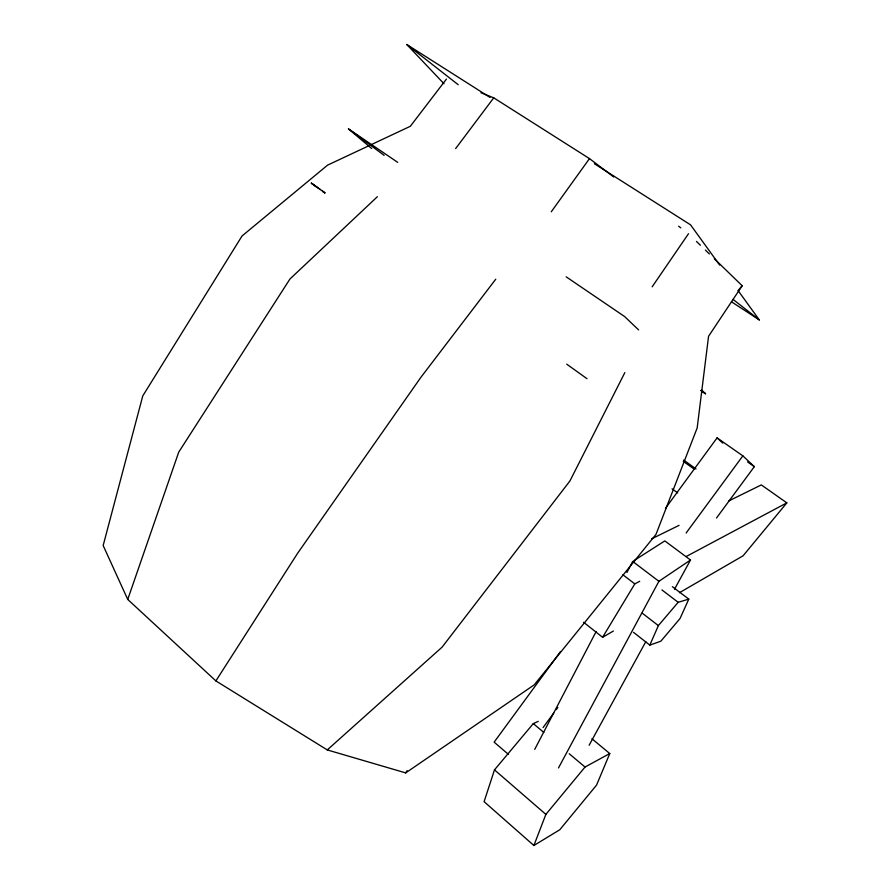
<?xml version="1.0" encoding="UTF-8"?>
<svg xmlns="http://www.w3.org/2000/svg" width="890" height="890" viewBox="0 0 890 890"><rect width="100%" height="100%" fill="white"/><g stroke="black" fill="none" stroke-linecap="round" stroke-linejoin="round"><path stroke-width="1.33" d="M538.25 721.356L533.299 723.615L494.484 769.872L484.104 801.668L533.889 845.5L559.777 829.758L596.567 785.091L609.772 753.552L591.906 738.756M714.347 258.756L742.171 285.723L708.562 336.275L697.17 427.968L655.986 534.378L534.211 684.866L405.695 772.898L327.275 749.925L215.881 680.917L127.737 599.437L178.734 452.12L289.962 278.993L377.371 196.712M533.889 845.5L545.87 814.383L585.042 767.024L609.772 753.552M633.469 632.312L649.822 645.094L658.366 625.614L678.169 602.296L688.804 599.115L672.362 586.677M688.804 599.115L680.027 618.539L660.836 641.201L649.822 645.094M624.836 372.621L569.912 480.989L442.119 647.119L327.275 749.925M534.712 749.391L596.189 631.455M626.927 572.481L632.69 561.434M558.464 767.97L658.9 581.303L690.506 560.01L664.819 540.909L633.836 560.7M589.135 745.241L645.817 641.657M674.498 589.258L690.506 560.01M583.618 622.266L602.597 637.285L634.804 583.896L639.71 581.281M405.695 772.898L407.142 770.618M215.881 680.917L297.694 553.146L420.948 377.238L495.752 279.204M652.159 286.814L688.504 233.714M551.255 211.809L589.48 158.609L613.688 176.965M560.533 651.524L494.139 742.138L508.401 754.364M665.453 508.346L717.084 437.869L742.861 455.858L754.331 466.66L716.517 517.991M543.067 727.564L553.758 713.024M556.217 709.675L557.863 707.439M686.134 533.01L742.861 455.858M455.624 148.597L493.739 97.833L589.48 158.609M446.435 79.088L410.312 126.302L371.453 144.547M728.921 500.848L761.328 484.917L786.838 502.861L743.106 555.783L679.448 592.707M738.055 290.685L742.171 285.723M602.597 637.285L613.41 631.021M686.301 556.45L786.838 502.861M651.647 538.839L679.07 525.356M368.938 145.726L327.576 165.139L242.047 235.972L142.767 395.916L103.162 545.526L127.737 599.437M480.956 92.771L493.739 97.833M443.988 83.727L406.763 44.5L490.023 97.411M594.398 163.727L690.551 224.836L719.676 265.109M731.469 301.788L759.315 319.933L738.277 290.841M371.631 148.508L348.457 128.883L397.73 162.369M566.173 276.834L624.624 316.551L638.608 329.901M700.953 390.621L705.536 393.769L701.543 389.954M747.544 461.91L754.331 466.66M316.907 187.223L311.322 183.151L324.883 192.763M566.752 364.188L587 378.695M683.598 460.063L696.047 468.93M683.286 461.343L694.589 469.408M311.322 183.151L320.344 189.614M322.603 191.239L324.861 192.852M672.061 488.832L677.668 492.893M322.48 191.294L324.705 192.919M348.457 128.883L384.157 155.372M701.075 390.465L705.536 393.769M678.603 226.205L680.806 227.873M633.78 562.258L658.9 581.303M661.938 589.948L678.169 602.296M622.878 574.773L634.804 583.896M642.18 613.11L658.366 625.614M406.763 44.5L458.216 84.706M733.037 299.407L759.315 319.933M533.299 723.615L543.857 732.47M569.2 753.741L585.042 767.024M494.484 769.872L545.87 814.383M717.084 437.869L722.791 443.131M696.458 241.413L700.43 245.273M705.403 250.079L709.375 253.939"/></g></svg>
